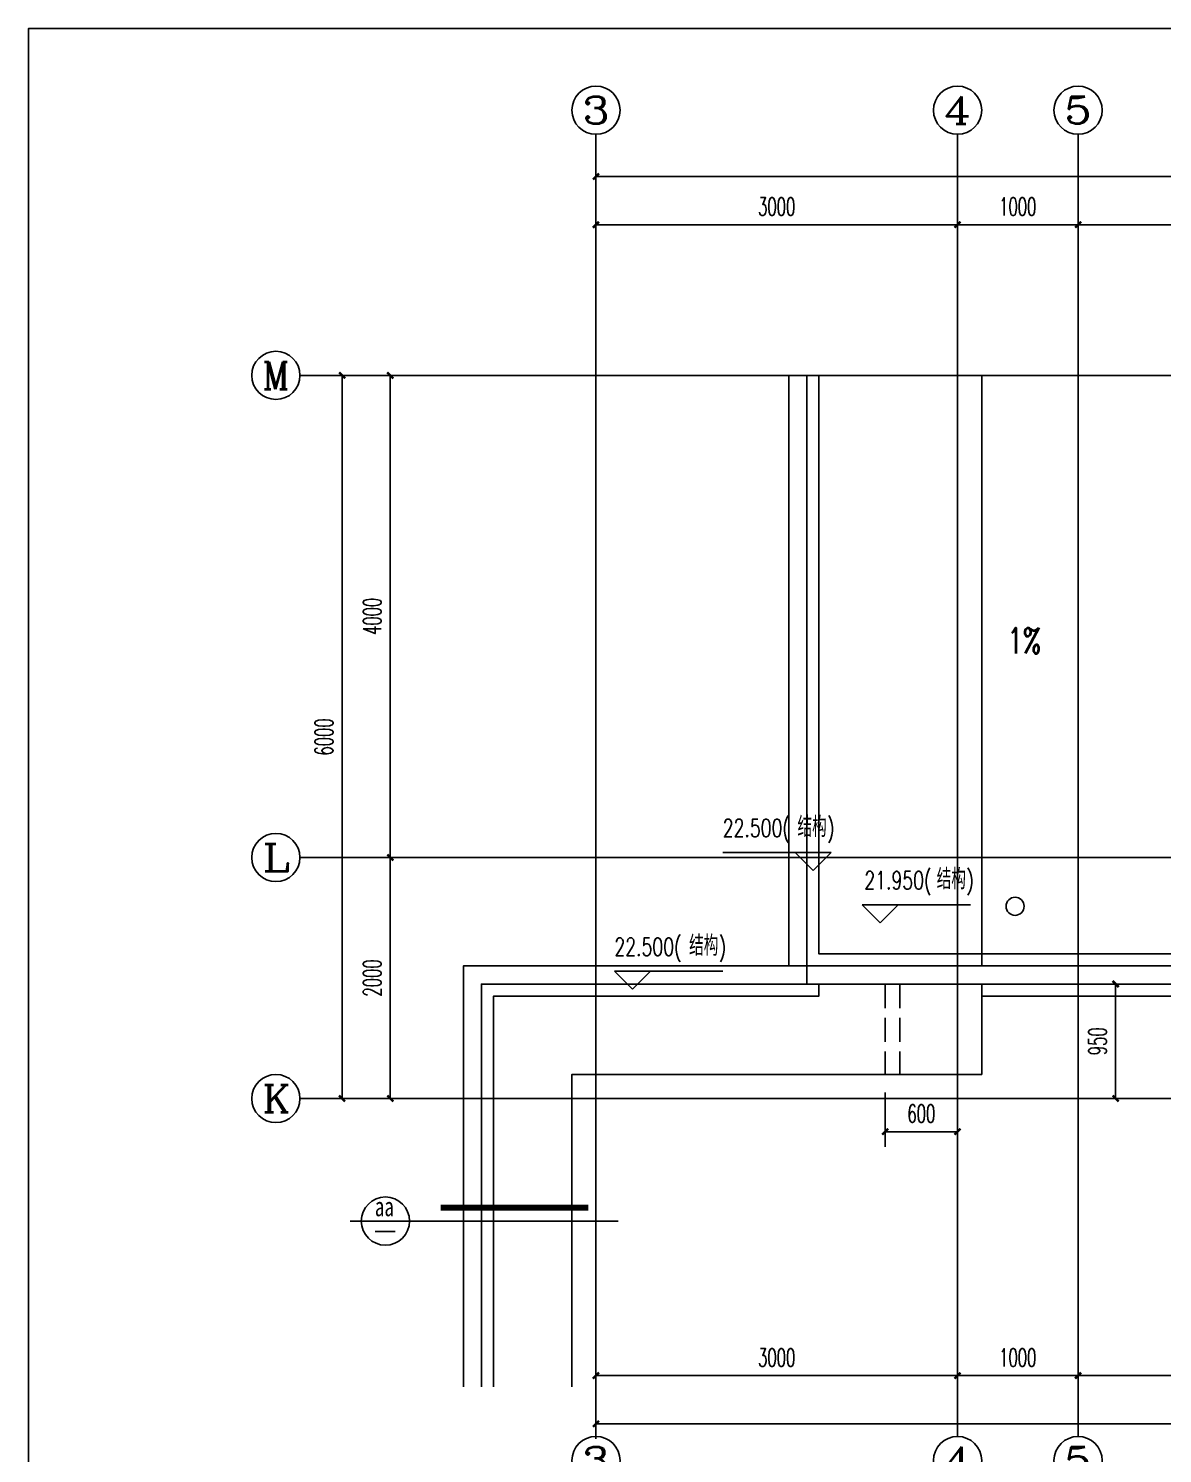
# Model space of a CAD drawing. Extents: x 0 to 125661, y -104936 to 8656.
# Drawn here: x 31633 to 41042, y -87438 to -75615 of the extents above; entities that cross this region are included whole.
import ezdxf
from ezdxf.enums import TextEntityAlignment as Align

# ---------------------------------------------------------------- set-up
doc = ezdxf.new("R2010")
doc.units = 0
doc.header["$LTSCALE"] = 800
doc.header["$MEASUREMENT"] = 0
doc.linetypes.add('DASH', pattern=[0.35, 0.25, -0.1])
doc.layers.get('0').update_dxf_attribs({"linetype": 'CONTINUOUS'})
doc.layers.get('Defpoints').update_dxf_attribs({"color": 1, "linetype": 'CONTINUOUS'})
for name, color, linetype in [('3-ban', 84, 'CONTINUOUS'), ('A-外包装修', 227, 'CONTINUOUS'), ('AXIS', 3, 'CONTINUOUS'), ('AXIS_TEXT', 7, 'CONTINUOUS'), ('DIM_ELEV', 3, 'CONTINUOUS'), ('DOTE', 28, 'CONTINUOUS'), ('PUB_TEXT', 7, 'CONTINUOUS'), ('屋面排水', 4, 'CONTINUOUS'), ('看线1', 7, 'CONTINUOUS'), ('雨水管口', 6, 'CONTINUOUS')]:
    doc.layers.add(name, color=color, linetype=linetype)
doc.styles.add('_TCH_AXIS', font='COMPLEX', dxfattribs={"bigfont": 'GBCBIG'})
doc.styles.add('_TCH_DIM', font='SIMPLEX', dxfattribs={"bigfont": 'GBCBIG'})
doc.styles.add('COMPLEX', font='COMPLEX')
doc.styles.add('DIM_FONT', font='SIMPLEX.shx', dxfattribs={"width": 0.6})
doc.styles.add('ht', font='SIMHEI.TTF')
doc.dimstyles.new('DIMN50', dxfattribs={"dimscale": 0.5, "dimtxt": 300, "dimasz": 100, "dimexe": 250, "dimexo": 300, "dimgap": 150, "dimtad": 1, "dimdec": 0, "dimzin": 0, "dimdsep": 46, "dimtxsty": 'DIM_FONT', "dimblk": 'ARCHTICK', "dimcen": 0.09, "dimclrt": 7, "dimazin": 2, "dimtfac": 1, "dimtdec": 0, "dimtix": 1, "dimtmove": 2, "dimatfit": 3, "dimfxl": 0, "dimtolj": 1, "dimtzin": 0, "dimarcsym": 0})

# ---------------------------------------------------------------- blocks, each defined once
blk = doc.blocks.new('_ArchTick')
at = {"color": 0, "linetype": 'ByBlock', "const_width": 0.4}
blk.add_lwpolyline([(-0.5, -0.5), (0.5, 0.5)], dxfattribs=at)
blk = doc.blocks.new('*D608')
at = {"layer": 'AXIS', "color": 0, "lineweight": -2}
for p, q in [((36341, -78343), (36341, -77118)), ((39341, -78343), (39341, -77118)), ((36341, -77243), (39341, -77243))]:
    blk.add_line(p, q, dxfattribs=at)
at = {"layer": 'Defpoints', "color": 0}
for p in [(39341, -77243), (36341, -78493), (39341, -78493)]:
    blk.add_point(p, dxfattribs=at)
at = {"layer": 'AXIS', "color": 0, "lineweight": -2, "xscale": 50, "yscale": 50, "zscale": 50, "rotation": 180}
blk.add_blockref('_ArchTick', (36341, -77243), dxfattribs=at)
at = {"layer": 'AXIS', "color": 0, "lineweight": -2, "xscale": 50, "yscale": 50, "zscale": 50}
blk.add_blockref('_ArchTick', (39341, -77243), dxfattribs=at)
at = {"layer": 'AXIS', "color": 7, "insert": (37841, -77093), "char_height": 150, "attachment_point": 5, "style": 'DIM_FONT'}
blk.add_mtext('\\A1;3000', dxfattribs=at)
blk = doc.blocks.new('*D609')
at = {"layer": 'AXIS', "color": 0, "lineweight": -2}
for p, q in [((39341, -78343), (39341, -77118)), ((40341, -78343), (40341, -77118)), ((39341, -77243), (40341, -77243))]:
    blk.add_line(p, q, dxfattribs=at)
at = {"layer": 'Defpoints', "color": 0}
for p in [(40341, -77243), (39341, -78493), (40341, -78493)]:
    blk.add_point(p, dxfattribs=at)
at = {"layer": 'AXIS', "color": 0, "lineweight": -2, "xscale": 50, "yscale": 50, "zscale": 50, "rotation": 180}
blk.add_blockref('_ArchTick', (39341, -77243), dxfattribs=at)
at = {"layer": 'AXIS', "color": 0, "lineweight": -2, "xscale": 50, "yscale": 50, "zscale": 50}
blk.add_blockref('_ArchTick', (40341, -77243), dxfattribs=at)
at = {"layer": 'AXIS', "color": 7, "insert": (39841, -77093), "char_height": 150, "attachment_point": 5, "style": 'DIM_FONT'}
blk.add_mtext('\\A1;1000', dxfattribs=at)
blk = doc.blocks.new('*D610')
at = {"layer": 'AXIS', "color": 0, "lineweight": -2}
for p, q in [((40341, -78343), (40341, -77118)), ((42341, -78343), (42341, -77118)), ((40341, -77243), (42341, -77243))]:
    blk.add_line(p, q, dxfattribs=at)
at = {"layer": 'Defpoints', "color": 0}
for p in [(42341, -77243), (40341, -78493), (42341, -78493)]:
    blk.add_point(p, dxfattribs=at)
at = {"layer": 'AXIS', "color": 0, "lineweight": -2, "xscale": 50, "yscale": 50, "zscale": 50, "rotation": 180}
blk.add_blockref('_ArchTick', (40341, -77243), dxfattribs=at)
at = {"layer": 'AXIS', "color": 0, "lineweight": -2, "xscale": 50, "yscale": 50, "zscale": 50}
blk.add_blockref('_ArchTick', (42341, -77243), dxfattribs=at)
at = {"layer": 'AXIS', "color": 7, "insert": (41341, -77093), "char_height": 150, "attachment_point": 5, "style": 'DIM_FONT'}
blk.add_mtext('\\A1;2000', dxfattribs=at)
blk = doc.blocks.new('*D612')
at = {"layer": 'AXIS', "color": 0, "lineweight": -2}
for p, q in [((36341, -86548), (36341, -86917)), ((39341, -86548), (39341, -86917)), ((36341, -86792), (39341, -86792))]:
    blk.add_line(p, q, dxfattribs=at)
at = {"layer": 'Defpoints', "color": 0}
for p in [(36341, -86398), (39341, -86398), (39341, -86792)]:
    blk.add_point(p, dxfattribs=at)
at = {"layer": 'AXIS', "color": 0, "lineweight": -2, "xscale": 50, "yscale": 50, "zscale": 50, "rotation": 180}
blk.add_blockref('_ArchTick', (36341, -86792), dxfattribs=at)
at = {"layer": 'AXIS', "color": 0, "lineweight": -2, "xscale": 50, "yscale": 50, "zscale": 50}
blk.add_blockref('_ArchTick', (39341, -86792), dxfattribs=at)
at = {"layer": 'AXIS', "color": 7, "insert": (37841, -86642), "char_height": 150, "attachment_point": 5, "style": 'DIM_FONT'}
blk.add_mtext('\\A1;3000', dxfattribs=at)
blk = doc.blocks.new('*D613')
at = {"layer": 'AXIS', "color": 0, "lineweight": -2}
for p, q in [((39341, -86548), (39341, -86917)), ((40341, -86548), (40341, -86917)), ((39341, -86792), (40341, -86792))]:
    blk.add_line(p, q, dxfattribs=at)
at = {"layer": 'Defpoints', "color": 0}
for p in [(39341, -86398), (40341, -86398), (40341, -86792)]:
    blk.add_point(p, dxfattribs=at)
at = {"layer": 'AXIS', "color": 0, "lineweight": -2, "xscale": 50, "yscale": 50, "zscale": 50, "rotation": 180}
blk.add_blockref('_ArchTick', (39341, -86792), dxfattribs=at)
at = {"layer": 'AXIS', "color": 0, "lineweight": -2, "xscale": 50, "yscale": 50, "zscale": 50}
blk.add_blockref('_ArchTick', (40341, -86792), dxfattribs=at)
at = {"layer": 'AXIS', "color": 7, "insert": (39841, -86642), "char_height": 150, "attachment_point": 5, "style": 'DIM_FONT'}
blk.add_mtext('\\A1;1000', dxfattribs=at)
blk = doc.blocks.new('*D571')
at = {"layer": 'AXIS', "color": 0, "lineweight": -2}
for p, q in [((40341, -86548), (40341, -86917)), ((42341, -86548), (42341, -86917)), ((40341, -86792), (42341, -86792))]:
    blk.add_line(p, q, dxfattribs=at)
at = {"layer": 'Defpoints', "color": 0}
for p in [(40341, -86398), (42341, -86398), (42341, -86792)]:
    blk.add_point(p, dxfattribs=at)
at = {"layer": 'AXIS', "color": 0, "lineweight": -2, "xscale": 50, "yscale": 50, "zscale": 50, "rotation": 180}
blk.add_blockref('_ArchTick', (40341, -86792), dxfattribs=at)
at = {"layer": 'AXIS', "color": 0, "lineweight": -2, "xscale": 50, "yscale": 50, "zscale": 50}
blk.add_blockref('_ArchTick', (42341, -86792), dxfattribs=at)
at = {"layer": 'AXIS', "color": 7, "insert": (41341, -86642), "char_height": 150, "attachment_point": 5, "style": 'DIM_FONT'}
blk.add_mtext('\\A1;2000', dxfattribs=at)
blk = doc.blocks.new('*D573')
at = {"layer": 'AXIS', "color": 0, "lineweight": -2}
for p, q in [((34784, -82493), (34510, -82493)), ((34635, -84493), (34635, -82493)), ((34784, -84493), (34510, -84493))]:
    blk.add_line(p, q, dxfattribs=at)
at = {"layer": 'Defpoints', "color": 0}
for p in [(34635, -82493), (34934, -82493), (34934, -84493)]:
    blk.add_point(p, dxfattribs=at)
at = {"layer": 'AXIS', "color": 0, "lineweight": -2, "xscale": 50, "yscale": 50, "zscale": 50}
for p, rotation in [((34635, -82493), 90), ((34635, -84493), 270)]:
    blk.add_blockref('_ArchTick', p, dxfattribs=dict(at, rotation=rotation))
at = {"layer": 'AXIS', "color": 7, "insert": (34485, -83493), "char_height": 150, "attachment_point": 5, "rotation": 90, "style": 'DIM_FONT'}
blk.add_mtext('\\A1;2000', dxfattribs=at)
blk = doc.blocks.new('*D574')
at = {"layer": 'AXIS', "color": 0, "lineweight": -2}
for p, q in [((34784, -78493), (34510, -78493)), ((34635, -82493), (34635, -78493)), ((34784, -82493), (34510, -82493))]:
    blk.add_line(p, q, dxfattribs=at)
at = {"layer": 'Defpoints', "color": 0}
for p in [(34635, -78493), (34934, -78493), (34934, -82493)]:
    blk.add_point(p, dxfattribs=at)
at = {"layer": 'AXIS', "color": 0, "lineweight": -2, "xscale": 50, "yscale": 50, "zscale": 50}
for p, rotation in [((34635, -78493), 90), ((34635, -82493), 270)]:
    blk.add_blockref('_ArchTick', p, dxfattribs=dict(at, rotation=rotation))
at = {"layer": 'AXIS', "color": 7, "insert": (34485, -80493), "char_height": 150, "attachment_point": 5, "rotation": 90, "style": 'DIM_FONT'}
blk.add_mtext('\\A1;4000', dxfattribs=at)
blk = doc.blocks.new('*D575')
at = {"layer": 'AXIS', "color": 0, "lineweight": -2}
for p, q in [((34784, -78493), (34110, -78493)), ((34235, -84493), (34235, -78493)), ((34784, -84493), (34110, -84493))]:
    blk.add_line(p, q, dxfattribs=at)
at = {"layer": 'Defpoints', "color": 0}
for p in [(34235, -78493), (34934, -78493), (34934, -84493)]:
    blk.add_point(p, dxfattribs=at)
at = {"layer": 'AXIS', "color": 0, "lineweight": -2, "xscale": 50, "yscale": 50, "zscale": 50}
for p, rotation in [((34235, -78493), 90), ((34235, -84493), 270)]:
    blk.add_blockref('_ArchTick', p, dxfattribs=dict(at, rotation=rotation))
at = {"layer": 'AXIS', "color": 7, "insert": (34085, -81493), "char_height": 150, "attachment_point": 5, "rotation": 90, "style": 'DIM_FONT'}
blk.add_mtext('\\A1;6000', dxfattribs=at)
blk = doc.blocks.new('*D576')
at = {"layer": 'AXIS', "color": 0, "lineweight": -2}
for p, q in [((36341, -78343), (36341, -76718)), ((46341, -78343), (46341, -76718)), ((36341, -76843), (46341, -76843))]:
    blk.add_line(p, q, dxfattribs=at)
at = {"layer": 'Defpoints', "color": 0}
for p in [(46341, -76843), (36341, -78493), (46341, -78493)]:
    blk.add_point(p, dxfattribs=at)
at = {"layer": 'AXIS', "color": 0, "lineweight": -2, "xscale": 50, "yscale": 50, "zscale": 50, "rotation": 180}
blk.add_blockref('_ArchTick', (36341, -76843), dxfattribs=at)
at = {"layer": 'AXIS', "color": 0, "lineweight": -2, "xscale": 50, "yscale": 50, "zscale": 50}
blk.add_blockref('_ArchTick', (46341, -76843), dxfattribs=at)
at = {"layer": 'AXIS', "color": 7, "insert": (41341, -76693), "char_height": 150, "attachment_point": 5, "style": 'DIM_FONT'}
blk.add_mtext('\\A1;10000', dxfattribs=at)
blk = doc.blocks.new('*D577')
at = {"layer": 'AXIS', "color": 0, "lineweight": -2}
for p, q in [((36341, -86548), (36341, -87317)), ((46341, -86548), (46341, -87317)), ((36341, -87192), (46341, -87192))]:
    blk.add_line(p, q, dxfattribs=at)
at = {"layer": 'Defpoints', "color": 0}
for p in [(36341, -86398), (46341, -86398), (46341, -87192)]:
    blk.add_point(p, dxfattribs=at)
at = {"layer": 'AXIS', "color": 0, "lineweight": -2, "xscale": 50, "yscale": 50, "zscale": 50, "rotation": 180}
blk.add_blockref('_ArchTick', (36341, -87192), dxfattribs=at)
at = {"layer": 'AXIS', "color": 0, "lineweight": -2, "xscale": 50, "yscale": 50, "zscale": 50}
blk.add_blockref('_ArchTick', (46341, -87192), dxfattribs=at)
at = {"layer": 'AXIS', "color": 7, "insert": (41341, -87042), "char_height": 150, "attachment_point": 5, "style": 'DIM_FONT'}
blk.add_mtext('\\A1;10000', dxfattribs=at)
blk = doc.blocks.new('_AXISO')
blk.add_circle((0, 0), 0.5)
at = {"layer": 'AXIS_TEXT', "style": 'COMPLEX', "width": 1.041667}
blk.add_attdef('A', text='', height=0.56, dxfattribs=at).set_placement((-0.25, -0.28), (0.25, -0.28), align=Align.FIT)
blk = doc.blocks.new('*D640')
at = {"layer": 'AXIS', "color": 0, "lineweight": -2}
for p, q in [((40712, -83543), (40528, -83543)), ((40653, -84493), (40653, -83543)), ((40712, -84493), (40528, -84493))]:
    blk.add_line(p, q, dxfattribs=at)
at = {"layer": 'Defpoints', "color": 0}
for p in [(40653, -83543), (40862, -83543), (40862, -84493)]:
    blk.add_point(p, dxfattribs=at)
at = {"layer": 'AXIS', "color": 0, "lineweight": -2, "xscale": 50, "yscale": 50, "zscale": 50}
for p, rotation in [((40653, -83543), 90), ((40653, -84493), 270)]:
    blk.add_blockref('_ArchTick', p, dxfattribs=dict(at, rotation=rotation))
at = {"layer": 'AXIS', "color": 7, "insert": (40503, -84018), "char_height": 150, "attachment_point": 5, "rotation": 90, "style": 'DIM_FONT'}
blk.add_mtext('\\A1;950', dxfattribs=at)
blk = doc.blocks.new('*D641')
at = {"layer": 'AXIS', "color": 0, "lineweight": -2}
for p, q in [((38741, -84443), (38741, -84893)), ((39341, -84443), (39341, -84893)), ((38741, -84768), (39341, -84768))]:
    blk.add_line(p, q, dxfattribs=at)
at = {"layer": 'Defpoints', "color": 0}
for p in [(38741, -84293), (39341, -84293), (39341, -84768)]:
    blk.add_point(p, dxfattribs=at)
at = {"layer": 'AXIS', "color": 0, "lineweight": -2, "xscale": 50, "yscale": 50, "zscale": 50, "rotation": 180}
blk.add_blockref('_ArchTick', (38741, -84768), dxfattribs=at)
at = {"layer": 'AXIS', "color": 0, "lineweight": -2, "xscale": 50, "yscale": 50, "zscale": 50}
blk.add_blockref('_ArchTick', (39341, -84768), dxfattribs=at)
at = {"layer": 'AXIS', "color": 7, "insert": (39041, -84618), "char_height": 150, "attachment_point": 5, "style": 'DIM_FONT'}
blk.add_mtext('\\A1;600', dxfattribs=at)

msp = doc.modelspace()

# ---------------------------------------------------------------- linework, layer by layer
at = {"layer": '3-ban', "linetype": 'DASH'}
for p, q in [((38741.1, -83543.2), (38741.1, -84293.2)), ((38861.1, -83543.2), (38861.1, -84293.2))]:
    msp.add_line(p, q, dxfattribs=at)
at = {"layer": '3-ban'}
msp.add_lwpolyline([(31633.1, -96535.7), (49551.3, -96535.7), (49551.3, -75615.2), (31633.1, -75615.2)], close=True, dxfattribs=at)
msp.add_circle((34594.5, -85509.9), 200, dxfattribs=at)
at = {"layer": 'A-外包装修'}
for points in [[(37941.3, -78493.2), (37941.3, -83393.2)], [(38091.3, -83543.2), (38091.3, -83393.2), (35241.3, -83393.2), (35241.3, -86886.1)]]:
    msp.add_lwpolyline(points, dxfattribs=at)
at = {"layer": 'AXIS'}
for p, q in [((36341.3, -78493.2), (36341.3, -76493.2)), ((39341.3, -78493.2), (39341.3, -76493.2)), ((40341.3, -78493.2), (40341.3, -76493.2)), ((34934.1, -78493.2), (33885.4, -78493.2)), ((34934.1, -82493.2), (33885.4, -82493.2)), ((34934.1, -84493.2), (33885.4, -84493.2)), ((34301.2, -85509.9), (36525.6, -85509.9)), ((36341.3, -86398.2), (36341.3, -87296.8)), ((39341.3, -86398.2), (39341.3, -87296.8)), ((40341.3, -86398.2), (40341.3, -87296.8))]:
    msp.add_line(p, q, dxfattribs=at)
at = {"layer": 'AXIS', "const_width": 50}
msp.add_lwpolyline([(35054, -85398.9), (36277.6, -85398.9)], dxfattribs=at)
at = {"layer": 'Defpoints'}
msp.add_line((34509, -85596), (34675.1, -85596), dxfattribs=at)
at = {"layer": 'DIM_ELEV'}
for p, q in [((38292.9, -82450.8), (37392.9, -82450.8)), ((38142.9, -82600.8), (37992.9, -82450.8)), ((38142.9, -82600.8), (38292.9, -82450.8)), ((38698.6, -83034.6), (38548.6, -82884.6)), ((38548.6, -82884.6), (39448.6, -82884.6)), ((38698.6, -83034.6), (38848.6, -82884.6)), ((36644.7, -83586.5), (36494.7, -83436.5)), ((36494.7, -83436.5), (37394.7, -83436.5)), ((36644.7, -83586.5), (36794.7, -83436.5))]:
    msp.add_line(p, q, dxfattribs=at)
at = {"layer": 'DOTE', "ltscale": 2}
for p, q in [((48307.3, -78493.2), (34154.1, -78493.2)), ((36341.3, -86886.1), (36341.3, -78493.2)), ((39341.3, -86886.1), (39341.3, -78493.2)), ((40341.3, -86886.1), (40341.3, -78493.2)), ((48089.3, -82493.2), (34154.1, -82493.2)), ((48089.3, -84493.2), (34154.1, -84493.2))]:
    msp.add_line(p, q, dxfattribs=at)
at = {"layer": '屋面排水'}
msp.add_lwpolyline([(39949.1, -81010.8, 0, 0, 0), (39949.1, -81860, 40, 0, 0), (39949.1, -82010, 0, 0, 0)], format="xyseb", dxfattribs=at)
at = {"layer": '看线1'}
msp.add_line((39541.4, -83393.2), (39541.4, -78493.2), dxfattribs=at)
for points in [[(38091.3, -78493.2), (38091.3, -83393.2), (45591.3, -83393.2), (45591.3, -81443.2), (47591.3, -81443.2), (47591.3, -78493.2)], [(38191.3, -78493.2), (38191.3, -83293.2), (45491.3, -83293.2), (45491.3, -81343.2), (47491.3, -81343.2), (47491.3, -78493.2)], [(45741.3, -82793.2), (45741.3, -83543.2), (35391.3, -83543.2), (35391.3, -86886.1)], [(45841.3, -82793.2), (45841.3, -83643.2), (39541.4, -83643.2)], [(38191.3, -83543.2), (38191.3, -83643.2), (35491.3, -83643.2), (35491.3, -86886.1)], [(39541.4, -83543.2), (39541.4, -84293.2), (36141.3, -84293.2), (36141.3, -86886.1)]]:
    msp.add_lwpolyline(points, dxfattribs=at)
at = {"layer": '雨水管口'}
msp.add_circle((39818.6, -82898.3), 75, dxfattribs=at)

# ---------------------------------------------------------------- block references
at = {"layer": 'AXIS'}
ref = msp.add_blockref('_AXISO', (36341.3, -76293.2), dxfattribs=dict(at, xscale=400, yscale=400, zscale=400))
ref.add_attrib('A', '3', dxfattribs={"layer": 'AXIS_TEXT', "height": 226.3, "style": '_TCH_AXIS', "width": 1.5}).set_placement((36228.2, -76406.3), (36454.5, -76406.3), align=Align.FIT)
ref = msp.add_blockref('_AXISO', (39341.3, -76293.2), dxfattribs=dict(at, xscale=400, yscale=400, zscale=400))
ref.add_attrib('A', '4', dxfattribs={"layer": 'AXIS_TEXT', "height": 226.3, "style": '_TCH_AXIS', "width": 1.3125}).set_placement((39228.2, -76406.3), (39454.5, -76406.3), align=Align.FIT)
ref = msp.add_blockref('_AXISO', (40341.3, -76293.2), dxfattribs=dict(at, xscale=400, yscale=400, zscale=400))
ref.add_attrib('A', '5', dxfattribs={"layer": 'AXIS_TEXT', "height": 226.3, "style": '_TCH_AXIS', "width": 1.5}).set_placement((40228.2, -76406.3), (40454.5, -76406.3), align=Align.FIT)
ref = msp.add_blockref('_AXISO', (33685.4, -78493.2), dxfattribs=dict(at, xscale=400, yscale=400, zscale=400))
ref.add_attrib('A', 'M', dxfattribs={"layer": 'AXIS_TEXT', "height": 226.3, "style": '_TCH_AXIS'}).set_placement((33572.3, -78606.3), (33798.6, -78606.3), align=Align.FIT)
ref = msp.add_blockref('_AXISO', (33685.4, -82493.2), dxfattribs=dict(at, xscale=400, yscale=400, zscale=400))
ref.add_attrib('A', 'L', dxfattribs={"layer": 'AXIS_TEXT', "height": 226.3, "style": '_TCH_AXIS', "width": 1.4}).set_placement((33572.3, -82606.3), (33798.6, -82606.3), align=Align.FIT)
ref = msp.add_blockref('_AXISO', (33685.4, -84493.2), dxfattribs=dict(at, xscale=400, yscale=400, zscale=400))
ref.add_attrib('A', 'K', dxfattribs={"layer": 'AXIS_TEXT', "height": 226.3, "style": '_TCH_AXIS', "width": 1.105263}).set_placement((33572.3, -84606.3), (33798.6, -84606.3), align=Align.FIT)
ref = msp.add_blockref('_AXISO', (36341.3, -87496.8), dxfattribs=dict(at, xscale=400, yscale=400, zscale=400))
ref.add_attrib('A', '3', dxfattribs={"layer": 'AXIS_TEXT', "height": 226.3, "style": '_TCH_AXIS', "width": 1.5}).set_placement((36228.2, -87609.9), (36454.5, -87609.9), align=Align.FIT)
ref = msp.add_blockref('_AXISO', (39341.3, -87496.8), dxfattribs=dict(at, xscale=400, yscale=400, zscale=400))
ref.add_attrib('A', '4', dxfattribs={"layer": 'AXIS_TEXT', "height": 226.3, "style": '_TCH_AXIS', "width": 1.3125}).set_placement((39228.2, -87609.9), (39454.5, -87609.9), align=Align.FIT)
ref = msp.add_blockref('_AXISO', (40341.3, -87496.8), dxfattribs=dict(at, xscale=400, yscale=400, zscale=400))
ref.add_attrib('A', '5', dxfattribs={"layer": 'AXIS_TEXT', "height": 226.3, "style": '_TCH_AXIS', "width": 1.5}).set_placement((40228.2, -87609.9), (40454.5, -87609.9), align=Align.FIT)

# ---------------------------------------------------------------- texts
at = {"layer": 'AXIS_TEXT', "color": 0, "style": 'ht', "width": 0.691406}
msp.add_text('aa', height=158.39, dxfattribs=at).set_placement((34506.3, -85469.2), (34664.7, -85469.2), align=Align.FIT)
at = {"layer": 'PUB_TEXT', "style": '_TCH_DIM', "width": 0.705882}
for s, height, p in [('1%', 212.5, (39753.3, -80801)), ('22.500(', 148.75, (37392.9, -82322.9)), (')', 148.8, (38258.7, -82322.9)), ('21.950(', 148.75, (38567.9, -82756.7)), (')', 148.8, (39413.6, -82756.7)), ('22.500(', 148.75, (36494, -83308.5)), (')', 148.8, (37359.7, -83308.5))]:
    msp.add_text(s, height=height, dxfattribs=at).set_placement(p)
at = {"layer": 'PUB_TEXT', "style": '_TCH_DIM'}
for p in [(38012.9, -82322.9), (39167.9, -82756.7), (37114, -83308.5)]:
    msp.add_text('结构', height=168.79, dxfattribs=at).set_placement(p)

# ---------------------------------------------------------------- dimensions: what is measured, and where the dimension line sits
at = {"layer": 'AXIS'}
for p1, p2, distance, picture, middle in [((36341.3, -78493.2), (46341.3, -78493.2), 1650, '*D576', (41341.3, -76693.2)), ((36341.3, -78493.2), (39341.3, -78493.2), 1250, '*D608', (37841.3, -77093.2)), ((39341.3, -78493.2), (40341.3, -78493.2), 1250, '*D609', (39841.3, -77093.2)), ((40341.3, -78493.2), (42341.3, -78493.2), 1250, '*D610', (41341.3, -77093.2)), ((34934.1, -84493.2), (34934.1, -78493.2), 698.7, '*D575', (34085.4, -81493.2)), ((34934.1, -82493.2), (34934.1, -78493.2), 298.7, '*D574', (34485.4, -80493.2)), ((34934.1, -84493.2), (34934.1, -82493.2), 298.7, '*D573', (34485.4, -83493.2)), ((36341.3, -86398.2), (39341.3, -86398.2), -394.2, '*D612', (37841.3, -86642.5)), ((36341.3, -86398.2), (46341.3, -86398.2), -794.2, '*D577', (41341.3, -87042.5)), ((39341.3, -86398.2), (40341.3, -86398.2), -394.2, '*D613', (39841.3, -86642.5)), ((40341.3, -86398.2), (42341.3, -86398.2), -394.2, '*D571', (41341.3, -86642.5))]:
    dim = msp.add_aligned_dim(p1=p1, p2=p2, distance=distance, dimstyle='DIMN50', dxfattribs=at)
    dim.commit()
    dim.dimension.update_dxf_attribs({"geometry": picture, "text_midpoint": middle})
dim = msp.add_linear_dim(base=(40653, -83543.2), p1=(40862.4, -84493.2), p2=(40862.4, -83543.2), angle=90, dimstyle='DIMN50', dxfattribs=at)
dim.commit()
dim.dimension.update_dxf_attribs({"geometry": '*D640', "text_midpoint": (40503, -84018.2)})
dim = msp.add_linear_dim(base=(39341.3, -84768.3), p1=(38741.1, -84293.2), p2=(39341.3, -84293.2), dimstyle='DIMN50', dxfattribs=at)
dim.commit()
dim.dimension.update_dxf_attribs({"geometry": '*D641', "text_midpoint": (39041.2, -84618.3)})

doc.saveas('drawing.dxf')
